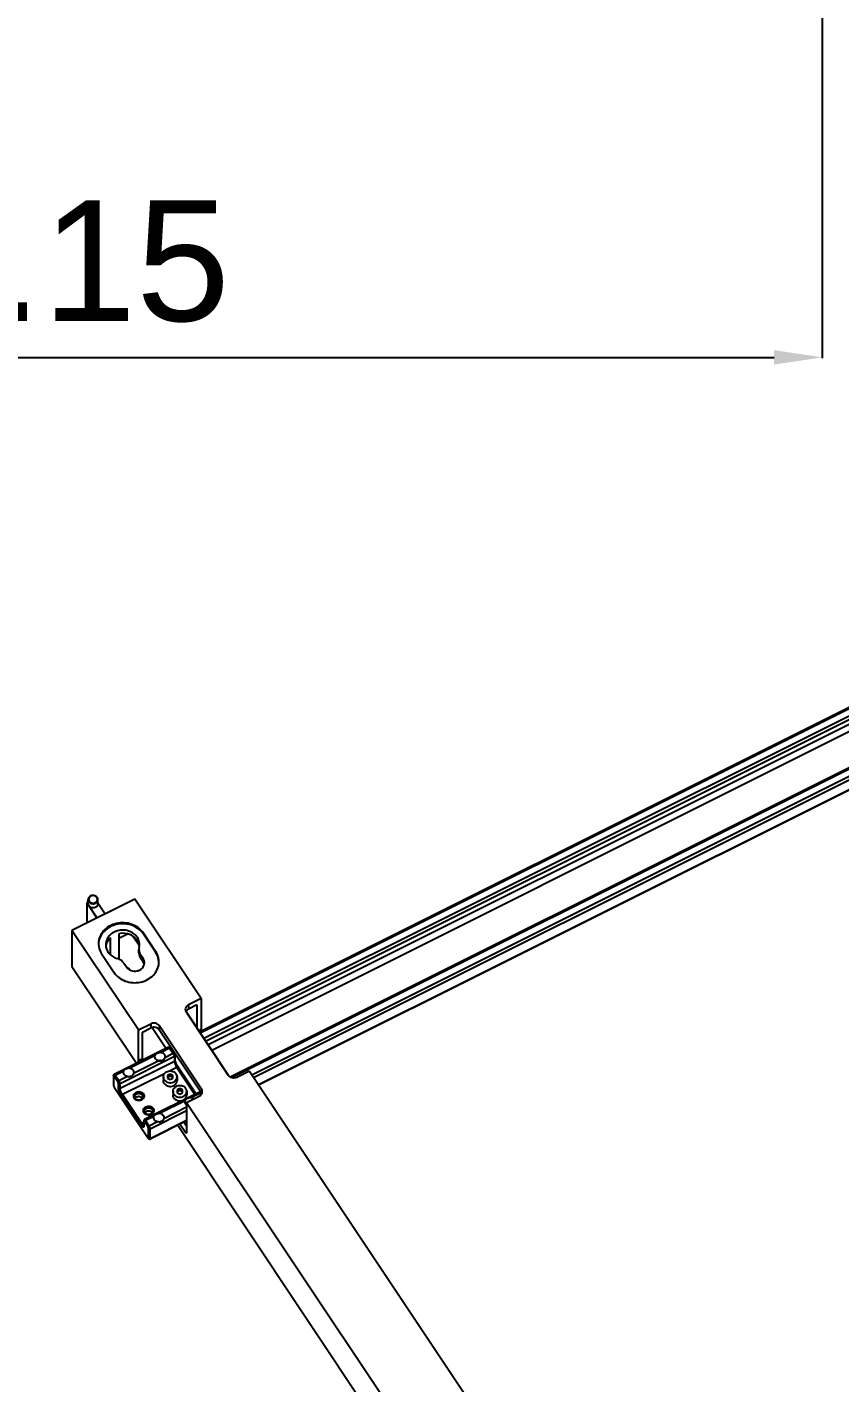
# Model space of a CAD drawing. Header units: millimetres. Extents: x 710 to 26878, y 589 to 5187.
# Drawn here: x 11842.6 to 12010.8, y 1130.2 to 1411 of the extents above; entities that cross this region are included whole.
import ezdxf

# ---------------------------------------------------------------- set-up
doc = ezdxf.new("R2010")
doc.units = ezdxf.units.MM
doc.layers.add('02___PRT_ALL_AXES', color=7, linetype='Continuous')
doc.styles.get("Standard").update_dxf_attribs({"font": 'arial.ttf'})
doc.dimstyles.new('ISO-25', dxfattribs={"dimtxt": 50, "dimasz": 50, "dimexe": 1.25, "dimexo": 0.625, "dimtad": 1, "dimtxsty": 'Standard', "dimcen": 2.5, "dimadec": 0, "dimazin": 0, "dimtfac": 1, "dimtmove": 0, "dimatfit": 3, "dimfxl": 1, "dimarcsym": 0})
doc.dimstyles.new('缩小5倍', dxfattribs={"dimtxt": 25, "dimasz": 10, "dimexe": 0.18, "dimexo": 0.0625, "dimgap": 0.09, "dimtad": 1, "dimtoh": 1, "dimdec": 3, "dimzin": 9, "dimdsep": 46, "dimtxsty": 'Standard', "dimblk": '_FILLED', "dimcen": 0.09, "dimclrd": 256, "dimclre": 256, "dimclrt": 256, "dimazin": 2, "dimtfac": 1, "dimtdec": 3, "dimtofl": 0, "dimtmove": 0, "dimatfit": 3, "dimldrblk": '_FILLED', "dimfxl": 1, "dimtolj": 1, "dimtzin": 0, "dimarcsym": 0})

# ---------------------------------------------------------------- blocks, each defined once
blk = doc.blocks.new('_FILLED')
at = {"color": 0, "linetype": 'ByBlock'}
blk.add_solid([(0, 0), (-1, 0.15), (-1, -0.15)], dxfattribs=at)
blk = doc.blocks.new('*D127')
at = {"lineweight": -2, "transparency": 16777216}
for p, q in [((11440.2, 1451.36), (11440.2, 1342.41)), ((12007.2, 1451.36), (12007.2, 1342.41)), ((11450.2, 1342.59), (11997.2, 1342.59))]:
    blk.add_line(p, q, dxfattribs=at)
at = {"layer": 'Defpoints', "color": 0, "transparency": 16777216}
for p in [(11440.2, 1451.43), (12007.2, 1451.43), (12007.2, 1342.59)]:
    blk.add_point(p, dxfattribs=at)
at = {"lineweight": -2, "transparency": 16777216, "xscale": 10, "yscale": 10, "zscale": 10, "rotation": 180}
blk.add_blockref('_FILLED', (11440.2, 1342.59), dxfattribs=at)
at = {"lineweight": -2, "transparency": 16777216, "xscale": 10, "yscale": 10, "zscale": 10}
blk.add_blockref('_FILLED', (12007.2, 1342.59), dxfattribs=at)
at = {"lineweight": -3, "transparency": 16777216, "insert": (11723.7, 1358.86), "char_height": 25, "attachment_point": 5}
blk.add_mtext('\\A1;567 [1\'-10 3/8"]%%P0.15', dxfattribs=at)
blk = doc.blocks.new('*D145')
at = {"color": 0, "lineweight": -2, "transparency": 16777216}
for p, q in [((11954.53, 1463.33), (11905.76, 1474.36)), ((12003.29, 1452.31), (12011.1, 1450.54)), ((12422.23, 1357.59), (12059.87, 1439.52))]:
    blk.add_line(p, q, dxfattribs=at)
at = {"color": 0, "transparency": 16777216}
for points in [[(11956.36, 1471.46), (11952.69, 1455.21), (12003.29, 1452.31)], [(12061.7, 1447.65), (12058.03, 1431.39), (12011.1, 1450.54)]]:
    blk.add_solid(points, dxfattribs=at)
at = {"layer": 'Defpoints', "color": 0, "transparency": 16777216}
for p in [(12003.29, 1452.31), (12011.1, 1450.54)]:
    blk.add_point(p, dxfattribs=at)
at = {"color": 0, "transparency": 16777216, "insert": (12272.82, 1425.7), "char_height": 50, "attachment_point": 5, "rotation": 347.2603}
blk.add_mtext('∅8 [∅3/8"]', dxfattribs=at)

msp = doc.modelspace()

# ---------------------------------------------------------------- linework, layer by layer
at = {"color": 7, "linetype": 'Continuous'}
for p, q in [((11878.2416, 1202.9208), (12117.3606, 1322.4803)), ((11879.5211, 1201.0016), (12118.5842, 1320.5331)), ((11880.0211, 1200.2516), (12118.5842, 1319.5331)), ((11880.7711, 1199.1266), (12116.4991, 1316.9906)), ((11884.5676, 1193.5838), (12123.6106, 1313.1053)), ((11889.4517, 1193.4669), (12121.1045, 1309.2933)), ((11890.4517, 1191.9669), (12121.1045, 1307.2933)), ((11890.4812, 1191.9226), (12121.1045, 1307.2343)), ((11878.5767, 1209.7794), (11864.8267, 1230.4044)), ((11851.8363, 1223.9092), (11851.8363, 1216.4092)), ((11865.5863, 1203.2842), (11851.8363, 1223.9092)), ((11859.7884, 1218.9334), (11859.7884, 1222.3643)), ((11861.5205, 1223.2304), (11861.5205, 1217.958)), ((11863.3493, 1223.1657), (11861.5205, 1222.2513)), ((11865.8025, 1220.7086), (11864.5355, 1222.6091)), ((11866.6616, 1223.3218), (11866.6616, 1223.1218)), ((11869.1616, 1219.5718), (11866.6616, 1223.3218)), ((11869.1616, 1219.3718), (11866.6616, 1223.1218)), ((11858.0014, 1218.9917), (11860.5014, 1215.2417)), ((11865.7129, 1219.2539), (11865.7129, 1219.9289)), ((11865.7624, 1220.3572), (11865.713, 1219.9289)), ((11865.7624, 1220.3572), (11865.8309, 1220.9568)), ((11866.0479, 1218.8463), (11866.0479, 1218.1713)), ((11866.5636, 1218.0728), (11866.0479, 1218.8463)), ((11869.1616, 1219.5718), (11869.1616, 1219.3718)), ((11851.8363, 1216.4092), (11865.1818, 1196.3909)), ((11862.5838, 1217.1143), (11863.0995, 1216.3407)), ((11866.5636, 1217.3978), (11866.0479, 1218.1713)), ((11866.5636, 1218.0728), (11866.5636, 1217.3978)), ((11878.5767, 1209.7794), (11875.9786, 1208.4803)), ((11875.9786, 1208.4803), (11875.9786, 1207.6053)), ((11877.7107, 1208.4714), (11875.9786, 1207.6053)), ((11877.7107, 1208.4714), (11877.7107, 1203.7172)), ((11878.5767, 1209.7794), (11878.5767, 1203.4544)), ((11865.5863, 1203.2842), (11868.1844, 1204.5832)), ((11868.1844, 1204.5832), (11868.1844, 1203.7082)), ((11884.2711, 1193.8766), (11875.5211, 1207.0016)), ((11865.5863, 1196.9592), (11865.5863, 1203.2842)), ((11866.4524, 1202.8422), (11868.1844, 1203.7082)), ((11866.4524, 1197.3922), (11866.4524, 1202.8422)), ((11868.4281, 1203.7799), (11871.311, 1199.4555)), ((11869.8919, 1204.187), (11869.8919, 1203.312)), ((11878.6419, 1191.062), (11869.8919, 1204.187)), ((11878.6419, 1190.187), (11869.8919, 1203.312)), ((11878.0586, 1203.1953), (11878.5767, 1203.4544)), ((11871.8424, 1199.7212), (11860.584, 1194.092)), ((11872.066, 1199.524), (11870.3208, 1198.6514)), ((11872.1889, 1199.6055), (11871.8788, 1199.7205)), ((11872.066, 1199.524), (11872.816, 1198.399)), ((11872.2825, 1199.5073), (11872.066, 1199.524)), ((11872.2825, 1199.5073), (11873.0325, 1198.3823)), ((11873.066, 1197.774), (11861.8076, 1192.1448)), ((11873.066, 1196.774), (11861.8076, 1191.1448)), ((11865.5863, 1196.9592), (11866.4524, 1197.3922)), ((11866.5478, 1197.074), (11866.5238, 1197.11)), ((11872.816, 1198.399), (11871.0708, 1197.5264)), ((11873.0325, 1198.3823), (11872.816, 1198.399)), ((11873.1575, 1198.0698), (11873.066, 1197.774)), ((11873.066, 1197.774), (11873.066, 1196.774)), ((11873.1575, 1197.0698), (11873.066, 1196.774)), ((11873.1575, 1198.0698), (11873.1575, 1197.0698)), ((11873.293, 1196.4825), (11877.561, 1190.0805)), ((11860.4687, 1193.7454), (11860.4661, 1193.7241)), ((11860.4661, 1193.7241), (11860.4661, 1191.7241)), ((11860.4687, 1193.7454), (11860.5628, 1194.0624)), ((11860.5911, 1193.6616), (11860.8076, 1193.8948)), ((11861.3411, 1192.5366), (11860.5911, 1193.6616)), ((11862.5528, 1194.7674), (11860.8076, 1193.8948)), ((11861.5576, 1192.7698), (11860.8076, 1193.8948)), ((11863.3028, 1193.6424), (11861.5576, 1192.7698)), ((11870.9809, 1194.2315), (11862.3076, 1189.8948)), ((11872.1844, 1194.1418), (11871.6258, 1193.8625)), ((11871.6258, 1193.8625), (11871.6258, 1193.3039)), ((11872.1844, 1193.7418), (11871.6258, 1193.4625)), ((11873.566, 1195.524), (11872.1379, 1194.81)), ((11872.1844, 1194.1418), (11872.1844, 1193.7418)), ((11872.743, 1193.8625), (11872.1844, 1194.1418)), ((11872.743, 1193.4625), (11872.1844, 1193.7418)), ((11872.743, 1193.3039), (11872.743, 1193.8625)), ((11873.566, 1195.524), (11877.2865, 1189.9433)), ((11873.7825, 1195.5073), (11873.566, 1195.524)), ((11873.7825, 1195.5073), (11877.4405, 1190.0203)), ((11888.5767, 1194.7794), (11885.9786, 1193.4803)), ((11888.5767, 1194.7794), (12007.9517, 1015.7169)), ((11860.5911, 1191.4116), (11867.5911, 1180.9116)), ((11861.3411, 1192.5366), (11861.5576, 1192.7698)), ((11861.4661, 1191.2241), (11861.4661, 1192.2241)), ((11861.4661, 1192.2241), (11861.8076, 1192.1448)), ((11861.4661, 1191.2241), (11861.8076, 1191.1448)), ((11861.8076, 1191.1448), (11861.8076, 1192.1448)), ((11871.6258, 1193.3039), (11872.1844, 1193.0246)), ((11872.1844, 1193.0246), (11872.743, 1193.3039)), ((11874.1844, 1191.1418), (11873.6258, 1190.8625)), ((11873.6258, 1190.8625), (11873.6258, 1190.3039)), ((11874.1844, 1190.7418), (11873.6258, 1190.4625)), ((11874.1844, 1191.1418), (11874.1844, 1190.7418)), ((11874.743, 1190.8625), (11874.1844, 1191.1418)), ((11874.743, 1190.4625), (11874.1844, 1190.7418)), ((11874.743, 1190.3039), (11874.743, 1190.8625)), ((11878.6419, 1191.062), (11878.6419, 1190.187)), ((11862.0911, 1189.6616), (11862.3076, 1189.8948)), ((11866.0911, 1183.6616), (11862.0911, 1189.6616)), ((11866.3076, 1183.8948), (11862.3076, 1189.8948)), ((11878.0924, 1190.3462), (11866.834, 1184.717)), ((11873.6258, 1190.3039), (11874.1844, 1190.0246)), ((11874.1844, 1190.0246), (11874.743, 1190.3039)), ((11875.5863, 1188.2842), (11878.1844, 1189.5832)), ((11875.5863, 1188.2842), (11875.5863, 1181.9592)), ((11875.5863, 1188.2842), (11994.9613, 1009.2217)), ((11878.316, 1190.149), (11876.5708, 1189.2764)), ((11878.4389, 1190.2305), (11878.1288, 1190.3455)), ((11878.316, 1190.149), (11878.5222, 1189.8397)), ((11878.5325, 1190.1323), (11878.316, 1190.149)), ((11878.5325, 1190.1323), (11878.6256, 1189.9926)), ((11868.8028, 1185.3924), (11867.0576, 1184.5198)), ((11875.5863, 1186.5342), (11868.0576, 1182.7698)), ((11866.0911, 1183.6616), (11866.3076, 1183.8948)), ((11866.7161, 1184.0991), (11866.3076, 1183.8948)), ((11866.7161, 1183.3491), (11866.7034, 1183.2425)), ((11866.7187, 1184.3704), (11866.7161, 1184.3491)), ((11866.7161, 1184.3491), (11866.7161, 1183.3491)), ((11866.7187, 1184.3704), (11866.8128, 1184.6874)), ((11866.8411, 1184.2866), (11867.0576, 1184.5198)), ((11867.5911, 1183.1616), (11866.8411, 1184.2866)), ((11867.8076, 1183.3948), (11867.0576, 1184.5198)), ((11867.5911, 1183.1616), (11867.8076, 1183.3948)), ((11867.7161, 1180.8491), (11867.7161, 1182.8491)), ((11867.7161, 1182.8491), (11868.0576, 1182.7698)), ((11869.5528, 1184.2674), (11867.8076, 1183.3948)), ((11875.5863, 1184.4752), (11868.0313, 1180.6976)), ((11875.5863, 1184.5342), (11868.0576, 1180.7698)), ((11868.0576, 1180.7698), (11868.0576, 1182.7698)), ((11873.7408, 1183.5524), (11994.5568, 1002.3284)), ((11875.3363, 1182.0842), (11874.2033, 1183.7837)), ((11875.5863, 1183.4412), (11875.0694, 1184.2167)), ((11875.5863, 1183.5162), (11875.1069, 1184.2354)), ((11875.5863, 1182.2092), (11875.3363, 1182.0842)), ((11867.6847, 1180.8133), (11867.9948, 1180.6984)), ((11867.7161, 1180.8491), (11868.0576, 1180.7698)), ((11875.5863, 1181.9592), (11875.5599, 1181.887))]:
    msp.add_line(p, q, dxfattribs=at)
for centre, radius, start, end in [((11856.1505, 1230.4635), 0.8865, 228.262374, 239.402234), ((11861.0831, 1221.157), 3.7515, 180.003267, 183.016924), ((11861.4837, 1220.2795), 2.6522, 167.802001, 171.30641), ((11863.092, 1220.2558), 2.7427, 14.275382, 24.388681), ((11863.1705, 1220.2772), 2.6613, 7.75745, 14.245002), ((11865.198, 1216.487), 1.6414, 23.795461, 33.70389), ((11865.2622, 1216.515), 1.5715, 13.076667, 23.804619), ((11865.3246, 1217.2065), 1.507, 0.011071, 11.524019), ((11866.0922, 1217.4066), 3.7393, 356.844115, 0.002678), ((11877.7872, 1189.6171), 1.0274, 27.733224, 33.692943)]:
    msp.add_arc(centre, radius, start, end, dxfattribs=at)
for points in [[(11855.2756, 1230.6106), (11855.231, 1230.5123), (11855.2065, 1230.4022), (11855.2065, 1230.2943)], [(11855.2065, 1230.2943), (11855.2065, 1230.1432), (11855.2567, 1229.987), (11855.3405, 1229.8613)], [(11855.3091, 1230.2859), (11855.3193, 1230.1691), (11855.3621, 1230.0521), (11855.4271, 1229.9546)], [(11855.3405, 1229.8613), (11855.3778, 1229.8053), (11855.4222, 1229.7537), (11855.4712, 1229.7077)], [(11855.4271, 1229.9546), (11855.4646, 1229.8984), (11855.51, 1229.847), (11855.5604, 1229.802)], [(11856.3408, 1231.115), (11856.2085, 1231.1322), (11856.0702, 1231.1235), (11855.9413, 1231.0891)], [(11856.7701, 1231.0097), (11856.6446, 1231.084), (11856.5004, 1231.1317), (11856.3558, 1231.1506)], [(11857.0725, 1230.7273), (11856.996, 1230.842), (11856.8888, 1230.9394), (11856.7701, 1231.0097)], [(11857.104, 1230.4027), (11857.0937, 1230.5195), (11857.051, 1230.6364), (11856.9859, 1230.734)], [(11857.0444, 1230.0596), (11857.0923, 1230.1653), (11857.1141, 1230.287), (11857.104, 1230.4027)], [(11857.2065, 1230.2943), (11857.2066, 1230.4454), (11857.1564, 1230.6016), (11857.0725, 1230.7273)], [(11857.1374, 1229.978), (11857.182, 1230.0763), (11857.2065, 1230.1864), (11857.2065, 1230.2943)], [(11859.0969, 1222.1145), (11858.9264, 1221.7572), (11858.8314, 1221.3527), (11858.8316, 1220.9568)], [(11859.2132, 1221.6581), (11859.0644, 1221.4056), (11858.9533, 1221.1264), (11858.8914, 1220.8399)], [(11859.7884, 1222.3643), (11859.5645, 1222.1593), (11859.3672, 1221.9198), (11859.2132, 1221.6581)], [(11865.713, 1219.9289), (11865.7129, 1219.7184), (11865.7495, 1219.5052), (11865.8185, 1219.3064)], [(11865.713, 1219.2539), (11865.7129, 1219.0499), (11865.7473, 1218.8433), (11865.8122, 1218.6499)], [(11865.8122, 1218.6499), (11865.8688, 1218.4814), (11865.9492, 1218.3193), (11866.0479, 1218.1713)], [(11865.8185, 1219.3064), (11865.8747, 1219.1445), (11865.9528, 1218.9889), (11866.0479, 1218.8463)], [(11866.8011, 1217.5075), (11866.7603, 1217.7078), (11866.6769, 1217.9027), (11866.5636, 1218.0728)], [(11875.5211, 1207.0016), (11875.4163, 1207.1587), (11875.3536, 1207.354), (11875.3537, 1207.5428)], [(11875.6119, 1207.3268), (11875.7138, 1207.4417), (11875.8414, 1207.5367), (11875.9786, 1207.6053)], [(11875.4616, 1207.1078), (11875.5021, 1207.1866), (11875.5532, 1207.2606), (11875.6119, 1207.3268)], [(11878.8094, 1190.5207), (11878.8095, 1190.7096), (11878.7467, 1190.9048), (11878.6419, 1191.062)], [(11878.7668, 1190.2405), (11878.7947, 1190.3308), (11878.8094, 1190.4262), (11878.8094, 1190.5207)]]:
    msp.add_open_spline(points, degree=3, dxfattribs=at)
for points, knots in [([(11856.3558, 1231.1506), (11856.1384, 1231.1789), (11855.6925, 1231.1151), (11855.3598, 1230.7962), (11855.2756, 1230.6106)], [0, 0, 0, 0, 0.51828629, 1, 1, 1, 1]), ([(11855.9413, 1231.0891), (11855.7584, 1231.0403), (11855.4197, 1230.8423), (11855.2939, 1230.4587), (11855.3091, 1230.2859)], [0, 0, 0, 0, 0.52165581, 1, 1, 1, 1]), ([(11855.4712, 1229.7077), (11855.7036, 1229.4892), (11856.3976, 1229.2877), (11857.011, 1229.6992), (11857.1374, 1229.978)], [0, 0, 0, 0, 0.51034613, 1, 1, 1, 1]), ([(11855.6993, 1229.7004), (11855.9228, 1229.5681), (11856.4806, 1229.4885), (11856.9432, 1229.8366), (11857.0444, 1230.0596)], [0, 0, 0, 0, 0.51466305, 1, 1, 1, 1]), ([(11856.9859, 1230.734), (11856.882, 1230.8898), (11856.6546, 1231.0503), (11856.4068, 1231.1064), (11856.3408, 1231.115)], [0, 0, 0, 0, 0.73782431, 1, 1, 1, 1]), ([(11866.6616, 1223.3218), (11866.1005, 1224.1635), (11864.2817, 1225.482), (11861.5275, 1225.6092), (11859.5332, 1224.8379), (11858.3171, 1223.8669), (11857.519, 1222.5977), (11857.3315, 1221.6291), (11857.3315, 1221.1568)], [0, 0, 0, 0, 0.24770621, 0.5099451, 0.64004793, 0.76500504, 0.88434469, 1, 1, 1, 1]), ([(11866.6616, 1223.1218), (11866.1232, 1223.9295), (11864.4036, 1225.2129), (11861.7724, 1225.4228), (11859.8162, 1224.781), (11858.5785, 1223.9252), (11857.6995, 1222.7723), (11857.414, 1221.8627), (11857.3589, 1221.4094)], [0, 0, 0, 0, 0.24653851, 0.50779566, 0.63809011, 0.76380072, 0.88403199, 1, 1, 1, 1]), ([(11865.8313, 1220.9568), (11865.8314, 1221.3042), (11865.6856, 1222.0181), (11864.8554, 1223.2643), (11863.0197, 1224.1646), (11860.641, 1223.8828), (11859.4114, 1222.7735), (11859.0969, 1222.1145)], [0, 0, 0, 0, 0.11655664, 0.23706959, 0.49198153, 0.75502911, 1, 1, 1, 1]), ([(11865.59, 1221.3883), (11865.2771, 1222.0791), (11864.0003, 1223.2473), (11862.3191, 1223.3951), (11861.5205, 1223.2304)], [0, 0, 0, 0, 0.48186372, 1, 1, 1, 1]), ([(11857.3367, 1220.9595), (11857.364, 1220.4411), (11857.5528, 1219.743), (11857.9028, 1219.1396), (11858.0014, 1218.9917)], [0, 0, 0, 0, 0.74491588, 1, 1, 1, 1]), ([(11858.8316, 1220.9568), (11858.8317, 1220.3277), (11859.3534, 1218.9894), (11860.5599, 1218.2749), (11861.2157, 1218.0838)], [0, 0, 0, 0, 0.47944173, 1, 1, 1, 1]), ([(11869.8315, 1217.4068), (11869.8315, 1217.9737), (11869.6484, 1218.7484), (11869.2696, 1219.4099), (11869.1616, 1219.5718)], [0, 0, 0, 0, 0.74445986, 1, 1, 1, 1]), ([(11869.8263, 1217.4046), (11869.7989, 1217.923), (11869.6099, 1218.6207), (11869.2602, 1219.224), (11869.1616, 1219.3718)], [0, 0, 0, 0, 0.74504725, 1, 1, 1, 1]), ([(11860.5014, 1215.2417), (11861.0522, 1214.4155), (11862.8257, 1213.1128), (11865.5242, 1212.947), (11867.5024, 1213.6587), (11868.7298, 1214.577), (11869.5668, 1215.7935), (11869.8002, 1216.7364), (11869.8259, 1217.2007)], [0, 0, 0, 0, 0.24718032, 0.5089923, 0.63919567, 0.76450324, 0.88423752, 1, 1, 1, 1]), ([(11862.5838, 1217.1143), (11862.5077, 1217.2284), (11862.1488, 1217.6686), (11861.6269, 1217.9641), (11861.2157, 1218.0838)], [0, 0, 0, 0, 0.24261174, 1, 1, 1, 1]), ([(11863.0995, 1216.3407), (11863.3239, 1216.0041), (11864.0515, 1215.4769), (11865.1532, 1215.425), (11865.9509, 1215.7357), (11866.5824, 1216.232), (11866.8315, 1216.8293), (11866.8315, 1217.2068)], [0, 0, 0, 0, 0.24869238, 0.51195581, 0.64256657, 0.76800981, 1, 1, 1, 1]), ([(11875.3537, 1207.5428), (11875.3537, 1207.7316), (11875.4808, 1208.129), (11875.7981, 1208.3901), (11875.9786, 1208.4803)], [0, 0, 0, 0, 0.48335922, 1, 1, 1, 1]), ([(11869.8919, 1204.187), (11869.7234, 1204.4397), (11869.1405, 1204.8068), (11868.469, 1204.7255), (11868.1844, 1204.5832)], [0, 0, 0, 0, 0.48838259, 1, 1, 1, 1]), ([(11869.8919, 1203.312), (11869.7234, 1203.5647), (11869.1405, 1203.9318), (11868.469, 1203.8505), (11868.1844, 1203.7082)], [0, 0, 0, 0, 0.48838259, 1, 1, 1, 1]), ([(11878.5767, 1203.4544), (11878.5767, 1203.4338), (11878.5898, 1203.3237), (11878.6281, 1203.2186), (11878.663, 1203.1359)], [0, 0, 0, 0, 0.18677013, 1, 1, 1, 1]), ([(11871.8424, 1199.7212), (11871.8448, 1199.7224), (11871.8567, 1199.7265), (11871.8698, 1199.7238), (11871.8788, 1199.7205)], [0, 0, 0, 0, 0.22159768, 1, 1, 1, 1]), ([(11871.8788, 1199.7205), (11871.8929, 1199.7152), (11871.9233, 1199.6954), (11871.9895, 1199.6324), (11872.0351, 1199.5704), (11872.066, 1199.524)], [0, 0, 0, 0, 0.1648311, 0.3902179, 1, 1, 1, 1]), ([(11872.1889, 1199.6055), (11872.2055, 1199.5993), (11872.2399, 1199.5663), (11872.267, 1199.5304), (11872.2825, 1199.5073)], [0, 0, 0, 0, 0.38886283, 1, 1, 1, 1]), ([(11865.6726, 1196.6407), (11865.6596, 1196.6716), (11865.6204, 1196.7741), (11865.5863, 1196.8825), (11865.5863, 1196.9592)], [0, 0, 0, 0, 0.30405235, 1, 1, 1, 1]), ([(11866.4524, 1197.3922), (11866.4524, 1197.3738), (11866.4627, 1197.2766), (11866.4947, 1197.1833), (11866.5238, 1197.11)], [0, 0, 0, 0, 0.18933976, 1, 1, 1, 1]), ([(11869.6541, 1196.9374), (11869.7928, 1196.9907), (11870.0938, 1197.0406), (11870.3915, 1196.9731), (11870.5261, 1196.9116)], [0, 0, 0, 0, 0.50095197, 1, 1, 1, 1]), ([(11869.8223, 1196.8869), (11869.9107, 1196.9124), (11870.0964, 1196.9343), (11870.2797, 1196.8968), (11870.365, 1196.8639)], [0, 0, 0, 0, 0.50111566, 1, 1, 1, 1]), ([(11872.816, 1198.399), (11872.8866, 1198.2931), (11872.9723, 1198.1277), (11873.0461, 1197.9142), (11873.066, 1197.8159), (11873.066, 1197.774)], [0, 0, 0, 0, 0.56256304, 0.81481242, 1, 1, 1, 1]), ([(11873.0325, 1198.3823), (11873.0678, 1198.3293), (11873.1106, 1198.2466), (11873.1476, 1198.1398), (11873.1575, 1198.0907), (11873.1575, 1198.0698)], [0, 0, 0, 0, 0.56255272, 0.81480658, 1, 1, 1, 1]), ([(11873.066, 1196.774), (11873.066, 1196.7365), (11873.0747, 1196.6527), (11873.1169, 1196.459), (11873.2125, 1196.1845), (11873.3678, 1195.8494), (11873.4962, 1195.6286), (11873.566, 1195.524)], [0, 0, 0, 0, 0.08269689, 0.18531458, 0.43731644, 0.72236847, 1, 1, 1, 1]), ([(11873.1575, 1197.0698), (11873.1575, 1197.0229), (11873.1684, 1196.9181), (11873.2211, 1196.676), (11873.3407, 1196.3329), (11873.5347, 1195.914), (11873.6953, 1195.638), (11873.7825, 1195.5073)], [0, 0, 0, 0, 0.08270284, 0.18530912, 0.43731552, 0.72237592, 1, 1, 1, 1]), ([(11860.5911, 1193.6616), (11860.5783, 1193.6809), (11860.5545, 1193.7132), (11860.522, 1193.7466), (11860.4987, 1193.7603), (11860.4848, 1193.7632), (11860.4732, 1193.7572), (11860.4699, 1193.7495), (11860.4687, 1193.7454)], [0, 0, 0, 0, 0.40023497, 0.69190619, 0.79163294, 0.86451595, 0.92584165, 1, 1, 1, 1]), ([(11860.584, 1194.092), (11860.5816, 1194.0908), (11860.5712, 1194.0838), (11860.5655, 1194.0717), (11860.5628, 1194.0624)], [0, 0, 0, 0, 0.22151889, 1, 1, 1, 1]), ([(11860.8076, 1193.8948), (11860.7863, 1193.9268), (11860.7457, 1193.9829), (11860.6914, 1194.0433), (11860.6504, 1194.0759), (11860.6213, 1194.0933), (11860.5957, 1194.0979), (11860.584, 1194.092)], [0, 0, 0, 0, 0.37145827, 0.66745946, 0.78221842, 0.87410572, 1, 1, 1, 1]), ([(11885.9786, 1193.4803), (11885.694, 1193.338), (11885.0225, 1193.2567), (11884.4396, 1193.6238), (11884.2711, 1193.8766)], [0, 0, 0, 0, 0.51161741, 1, 1, 1, 1]), ([(11860.4661, 1191.7241), (11860.4661, 1191.7031), (11860.4761, 1191.654), (11860.513, 1191.5472), (11860.5558, 1191.4645), (11860.5911, 1191.4116)], [0, 0, 0, 0, 0.18519342, 0.43744728, 1, 1, 1, 1]), ([(11861.4661, 1192.2241), (11861.4661, 1192.245), (11861.4562, 1192.2942), (11861.4193, 1192.4009), (11861.3764, 1192.4836), (11861.3411, 1192.5366)], [0, 0, 0, 0, 0.18519342, 0.43744728, 1, 1, 1, 1]), ([(11862.0911, 1189.6616), (11862.004, 1189.7924), (11861.8434, 1190.0683), (11861.6493, 1190.4872), (11861.5298, 1190.8303), (11861.477, 1191.0724), (11861.4661, 1191.1773), (11861.4661, 1191.2241)], [0, 0, 0, 0, 0.27762408, 0.56268448, 0.81469088, 0.91729716, 1, 1, 1, 1]), ([(11861.8076, 1192.1448), (11861.8076, 1192.1867), (11861.7878, 1192.285), (11861.714, 1192.4985), (11861.6282, 1192.6639), (11861.5576, 1192.7698)], [0, 0, 0, 0, 0.18518758, 0.43743696, 1, 1, 1, 1]), ([(11862.3076, 1189.8948), (11862.2379, 1189.9995), (11862.1094, 1190.2202), (11861.9542, 1190.5553), (11861.8585, 1190.8298), (11861.8164, 1191.0235), (11861.8076, 1191.1074), (11861.8076, 1191.1448)], [0, 0, 0, 0, 0.27763153, 0.56268356, 0.81468542, 0.91730311, 1, 1, 1, 1]), ([(11864.7582, 1189.1201), (11864.6899, 1189.2226), (11864.595, 1189.458), (11864.625, 1189.8389), (11864.8217, 1190.1757), (11865.1465, 1190.4167), (11865.548, 1190.5324), (11865.9694, 1190.5088), (11866.3512, 1190.3496), (11866.5483, 1190.1589), (11866.6202, 1190.0511)], [0, 0, 0, 0, 0.11785597, 0.23381384, 0.35340791, 0.47972946, 0.61179171, 0.74552192, 0.87601051, 1, 1, 1, 1]), ([(11866.6202, 1190.0511), (11866.6885, 1189.9486), (11866.7834, 1189.7133), (11866.7535, 1189.3323), (11866.5568, 1188.9956), (11866.232, 1188.7546), (11865.8304, 1188.6388), (11865.409, 1188.6624), (11865.0272, 1188.8217), (11864.8301, 1189.0123), (11864.7582, 1189.1201)], [0, 0, 0, 0, 0.11785597, 0.23381384, 0.35340791, 0.47972946, 0.61179171, 0.74552192, 0.87601051, 1, 1, 1, 1]), ([(11864.8642, 1189.4606), (11864.8642, 1189.5386), (11864.8951, 1189.6984), (11865.0269, 1189.9078), (11865.2274, 1190.068), (11865.4747, 1190.1636), (11865.7434, 1190.1862), (11866.0068, 1190.1337), (11866.2381, 1190.0111), (11866.3578, 1189.8866), (11866.4037, 1189.8179)], [0, 0, 0, 0, 0.11498833, 0.23363351, 0.35786414, 0.4872103, 0.61924342, 0.75058026, 0.87807372, 1, 1, 1, 1]), ([(11864.9747, 1189.1034), (11864.9394, 1189.1564), (11864.8836, 1189.2715), (11864.8642, 1189.3983), (11864.8642, 1189.4606)], [0, 0, 0, 0, 0.5052831, 1, 1, 1, 1]), ([(11866.5142, 1189.4606), (11866.5142, 1189.3827), (11866.4833, 1189.2229), (11866.3516, 1189.0134), (11866.151, 1188.8533), (11865.9038, 1188.7576), (11865.635, 1188.735), (11865.3717, 1188.7875), (11865.1403, 1188.9101), (11865.0206, 1189.0346), (11864.9747, 1189.1034)], [0, 0, 0, 0, 0.11498833, 0.23363351, 0.35786414, 0.4872103, 0.61924342, 0.75058026, 0.87807372, 1, 1, 1, 1]), ([(11866.4037, 1189.8179), (11866.439, 1189.7649), (11866.4948, 1189.6497), (11866.5142, 1189.523), (11866.5142, 1189.4606)], [0, 0, 0, 0, 0.5052831, 1, 1, 1, 1]), ([(11878.0924, 1190.3462), (11878.0948, 1190.3474), (11878.1067, 1190.3515), (11878.1198, 1190.3488), (11878.1288, 1190.3455)], [0, 0, 0, 0, 0.22159768, 1, 1, 1, 1]), ([(11878.1288, 1190.3455), (11878.1429, 1190.3402), (11878.1733, 1190.3204), (11878.2395, 1190.2574), (11878.2851, 1190.1954), (11878.316, 1190.149)], [0, 0, 0, 0, 0.1648311, 0.3902179, 1, 1, 1, 1]), ([(11878.1844, 1189.5832), (11878.2542, 1189.6181), (11878.5076, 1189.7734), (11878.702, 1190.0312), (11878.7668, 1190.2405)], [0, 0, 0, 0, 0.26243628, 1, 1, 1, 1]), ([(11878.4389, 1190.2305), (11878.4555, 1190.2243), (11878.4899, 1190.1913), (11878.517, 1190.1554), (11878.5325, 1190.1323)], [0, 0, 0, 0, 0.38886283, 1, 1, 1, 1]), ([(11866.7582, 1186.1201), (11866.6899, 1186.2226), (11866.595, 1186.458), (11866.625, 1186.8389), (11866.8217, 1187.1757), (11867.1465, 1187.4167), (11867.548, 1187.5324), (11867.9694, 1187.5088), (11868.3512, 1187.3496), (11868.5483, 1187.1589), (11868.6202, 1187.0511)], [0, 0, 0, 0, 0.11785597, 0.23381384, 0.35340791, 0.47972946, 0.61179171, 0.74552192, 0.87601051, 1, 1, 1, 1]), ([(11868.6202, 1187.0511), (11868.6885, 1186.9486), (11868.7834, 1186.7133), (11868.7535, 1186.3323), (11868.5568, 1185.9956), (11868.232, 1185.7546), (11867.8304, 1185.6388), (11867.409, 1185.6624), (11867.0272, 1185.8217), (11866.8301, 1186.0123), (11866.7582, 1186.1201)], [0, 0, 0, 0, 0.11785597, 0.23381384, 0.35340791, 0.47972946, 0.61179171, 0.74552192, 0.87601051, 1, 1, 1, 1]), ([(11866.8642, 1186.4606), (11866.8642, 1186.5386), (11866.8951, 1186.6984), (11867.0269, 1186.9078), (11867.2274, 1187.068), (11867.4747, 1187.1636), (11867.7434, 1187.1862), (11868.0068, 1187.1337), (11868.2381, 1187.0111), (11868.3578, 1186.8866), (11868.4037, 1186.8179)], [0, 0, 0, 0, 0.11498833, 0.23363351, 0.35786414, 0.4872103, 0.61924342, 0.75058026, 0.87807372, 1, 1, 1, 1]), ([(11866.9747, 1186.1034), (11866.9394, 1186.1564), (11866.8836, 1186.2715), (11866.8642, 1186.3983), (11866.8642, 1186.4606)], [0, 0, 0, 0, 0.5052831, 1, 1, 1, 1]), ([(11868.5142, 1186.4606), (11868.5142, 1186.3827), (11868.4833, 1186.2229), (11868.3516, 1186.0134), (11868.151, 1185.8533), (11867.9038, 1185.7576), (11867.635, 1185.735), (11867.3717, 1185.7875), (11867.1403, 1185.9101), (11867.0206, 1186.0346), (11866.9747, 1186.1034)], [0, 0, 0, 0, 0.11498833, 0.23363351, 0.35786414, 0.4872103, 0.61924342, 0.75058026, 0.87807372, 1, 1, 1, 1]), ([(11868.4037, 1186.8179), (11868.439, 1186.7649), (11868.4948, 1186.6497), (11868.5142, 1186.523), (11868.5142, 1186.4606)], [0, 0, 0, 0, 0.5052831, 1, 1, 1, 1]), ([(11866.7034, 1183.2425), (11866.6973, 1183.2219), (11866.684, 1183.1925), (11866.6523, 1183.1678), (11866.614, 1183.1559), (11866.5534, 1183.1679), (11866.4771, 1183.2126), (11866.3898, 1183.2862), (11866.252, 1183.4328), (11866.1556, 1183.5649), (11866.0911, 1183.6616)], [0, 0, 0, 0, 0.07394869, 0.10510534, 0.13608759, 0.20885355, 0.30844402, 0.43916521, 0.60030235, 1, 1, 1, 1]), ([(11866.7181, 1183.4936), (11866.6896, 1183.4954), (11866.6227, 1183.5281), (11866.5272, 1183.6115), (11866.4173, 1183.7377), (11866.3452, 1183.8385), (11866.3076, 1183.8948)], [0, 0, 0, 0, 0.14608604, 0.36418795, 0.65284206, 1, 1, 1, 1]), ([(11866.8411, 1184.2866), (11866.8283, 1184.3059), (11866.8045, 1184.3382), (11866.772, 1184.3716), (11866.7487, 1184.3853), (11866.7348, 1184.3882), (11866.7232, 1184.3822), (11866.7199, 1184.3745), (11866.7187, 1184.3704)], [0, 0, 0, 0, 0.40023497, 0.69190619, 0.79163294, 0.86451595, 0.92584165, 1, 1, 1, 1]), ([(11866.834, 1184.717), (11866.8316, 1184.7158), (11866.8212, 1184.7088), (11866.8155, 1184.6967), (11866.8128, 1184.6874)], [0, 0, 0, 0, 0.22151889, 1, 1, 1, 1]), ([(11867.0576, 1184.5198), (11867.0363, 1184.5518), (11866.9957, 1184.6079), (11866.9414, 1184.6683), (11866.9004, 1184.7009), (11866.8713, 1184.7183), (11866.8457, 1184.7229), (11866.834, 1184.717)], [0, 0, 0, 0, 0.37145827, 0.66745946, 0.78221842, 0.87410572, 1, 1, 1, 1]), ([(11867.7161, 1182.8491), (11867.7161, 1182.87), (11867.7062, 1182.9192), (11867.6693, 1183.0259), (11867.6264, 1183.1086), (11867.5911, 1183.1616)], [0, 0, 0, 0, 0.18519342, 0.43744728, 1, 1, 1, 1]), ([(11868.0576, 1182.7698), (11868.0576, 1182.8117), (11868.0378, 1182.91), (11867.964, 1183.1235), (11867.8782, 1183.2889), (11867.8076, 1183.3948)], [0, 0, 0, 0, 0.18518758, 0.43743696, 1, 1, 1, 1]), ([(11867.5911, 1180.9116), (11867.6066, 1180.8884), (11867.6337, 1180.8525), (11867.6681, 1180.8195), (11867.6847, 1180.8133)], [0, 0, 0, 0, 0.61113717, 1, 1, 1, 1]), ([(11867.6847, 1180.8133), (11867.6889, 1180.8118), (11867.6976, 1180.8097), (11867.7099, 1180.8167), (11867.7153, 1180.8314), (11867.7161, 1180.8426), (11867.7161, 1180.8491)], [0, 0, 0, 0, 0.23148736, 0.42504098, 0.66591527, 1, 1, 1, 1]), ([(11867.9948, 1180.6984), (11867.9982, 1180.6971), (11868.0099, 1180.6935), (11868.0235, 1180.6937), (11868.0313, 1180.6976)], [0, 0, 0, 0, 0.29339665, 1, 1, 1, 1]), ([(11868.0313, 1180.6976), (11868.0357, 1180.6998), (11868.0467, 1180.7095), (11868.0562, 1180.7355), (11868.0576, 1180.7572), (11868.0576, 1180.7698)], [0, 0, 0, 0, 0.18512306, 0.52893445, 1, 1, 1, 1]), ([(11875.5599, 1181.887), (11875.5304, 1181.8719), (11875.4249, 1181.9544), (11875.3746, 1182.0268), (11875.3363, 1182.0842)], [0, 0, 0, 0, 0.32450668, 1, 1, 1, 1])]:
    msp.add_open_spline(points, degree=3, knots=knots, dxfattribs=at)
at = {"layer": '02___PRT_ALL_AXES', "color": 7, "linetype": 'Continuous'}
for p, q in [((11878.3961, 1202.6891), (12114.5662, 1320.7741)), ((11879.1461, 1201.5641), (12115.3162, 1319.6491)), ((11884.8857, 1193.4339), (12120.8162, 1311.3991)), ((11889.0767, 1194.0294), (12121.1045, 1310.0433)), ((11864.8267, 1230.4044), (11851.8363, 1223.9092)), ((11855.2065, 1229.4193), (11855.2065, 1230.2943)), ((11857.2065, 1229.4193), (11857.2065, 1230.2943)), ((11854.9655, 1225.4738), (11854.9655, 1229.5488)), ((11854.9655, 1229.5488), (11857.003, 1226.4925)), ((11855.3405, 1228.9863), (11855.2065, 1229.4193)), ((11857.2065, 1229.6513), (11858.735, 1227.3585)), ((11869.048, 1198.015), (11863.8256, 1195.4038)), ((11869.798, 1196.89), (11864.5756, 1194.2788)), ((11870.7644, 1193.5832), (11870.7644, 1192.8332)), ((11873.6044, 1193.5832), (11873.6044, 1192.8332)), ((11872.7644, 1190.5832), (11872.7644, 1189.8332)), ((11875.6044, 1190.5832), (11875.6044, 1189.8332)), ((11875.298, 1188.64), (11870.0756, 1186.0288)), ((11875.5863, 1187.2842), (11870.8256, 1184.9038))]:
    msp.add_line(p, q, dxfattribs=at)
for centre, radius, start, end in [((11856.0118, 1229.369), 1.0668, 140.335437, 148.304101), ((11862.5067, 1214.4542), 1.89, 42.425977, 54.018742), ((11865.8322, 1188.8118), 0.6869, 29.515469, 33.694944), ((11867.8322, 1185.8118), 0.6869, 29.515469, 33.694944)]:
    msp.add_arc(centre, radius, start, end, dxfattribs=at)
for points in [[(11855.1041, 1229.9295), (11855.0332, 1229.8146), (11854.9841, 1229.6825), (11854.9655, 1229.5488)], [(11863.6171, 1215.9836), (11863.5173, 1216.0562), (11863.4101, 1216.1195), (11863.2988, 1216.1728)], [(11869.0094, 1197.7707), (11869.0094, 1197.8532), (11869.0227, 1197.9365), (11869.048, 1198.015)], [(11871.1094, 1197.7707), (11871.1094, 1197.6883), (11871.0961, 1197.6049), (11871.0708, 1197.5264)], [(11862.5142, 1194.5231), (11862.5142, 1194.6056), (11862.5275, 1194.6889), (11862.5528, 1194.7674)], [(11864.6142, 1194.5231), (11864.6142, 1194.4407), (11864.6009, 1194.3573), (11864.5756, 1194.2788)], [(11875.2594, 1188.3957), (11875.2594, 1188.4782), (11875.2727, 1188.5615), (11875.298, 1188.64)], [(11868.7642, 1185.1481), (11868.7642, 1185.2306), (11868.7775, 1185.3139), (11868.8028, 1185.3924)], [(11870.8642, 1185.1481), (11870.8642, 1185.0657), (11870.8509, 1184.9823), (11870.8256, 1184.9038)]]:
    msp.add_open_spline(points, degree=3, dxfattribs=at)
for points, knots in [([(11857.2065, 1229.4193), (11857.2068, 1229.2305), (11857.0385, 1228.8277), (11856.4686, 1228.5234), (11855.8175, 1228.5543), (11855.4527, 1228.8179), (11855.3405, 1228.9863)], [0, 0, 0, 0, 0.23269856, 0.48649769, 0.75048768, 1, 1, 1, 1]), ([(11869.1501, 1197.3161), (11869.1051, 1197.3835), (11869.0341, 1197.5301), (11869.0094, 1197.6914), (11869.0094, 1197.7707)], [0, 0, 0, 0, 0.50529557, 1, 1, 1, 1]), ([(11869.048, 1198.015), (11869.0657, 1198.0699), (11869.1147, 1198.1746), (11869.2274, 1198.3082), (11869.3698, 1198.4188), (11869.536, 1198.513), (11869.72, 1198.5925), (11869.9788, 1198.6701), (11870.1895, 1198.6806), (11870.3208, 1198.6514)], [0, 0, 0, 0, 0.11367008, 0.22467, 0.34114197, 0.46722639, 0.6003702, 0.734954, 1, 1, 1, 1]), ([(11869.798, 1196.89), (11869.6662, 1196.9193), (11869.4167, 1197.0211), (11869.2212, 1197.2094), (11869.1501, 1197.3161)], [0, 0, 0, 0, 0.51287971, 1, 1, 1, 1]), ([(11871.0708, 1197.5264), (11871.0315, 1197.4045), (11870.906, 1197.17), (11870.6517, 1196.9479), (11870.3996, 1196.8597), (11870.1322, 1196.8307), (11869.9302, 1196.8606), (11869.798, 1196.89)], [0, 0, 0, 0, 0.242731, 0.49356152, 0.61833162, 0.74348095, 1, 1, 1, 1]), ([(11870.3208, 1198.6514), (11870.4526, 1198.6221), (11870.7022, 1198.5203), (11870.8976, 1198.3321), (11870.9687, 1198.2254)], [0, 0, 0, 0, 0.51287971, 1, 1, 1, 1]), ([(11870.9687, 1198.2254), (11871.0137, 1198.1579), (11871.0847, 1198.0113), (11871.1094, 1197.8501), (11871.1094, 1197.7707)], [0, 0, 0, 0, 0.50529557, 1, 1, 1, 1]), ([(11862.6549, 1194.0685), (11862.6099, 1194.1359), (11862.5389, 1194.2825), (11862.5142, 1194.4438), (11862.5142, 1194.5231)], [0, 0, 0, 0, 0.50529557, 1, 1, 1, 1]), ([(11862.5528, 1194.7674), (11862.5705, 1194.8223), (11862.6195, 1194.927), (11862.7322, 1195.0606), (11862.8746, 1195.1712), (11863.0408, 1195.2654), (11863.2248, 1195.3449), (11863.4836, 1195.4225), (11863.6943, 1195.433), (11863.8256, 1195.4038)], [0, 0, 0, 0, 0.11367008, 0.22467, 0.34114197, 0.46722639, 0.6003702, 0.734954, 1, 1, 1, 1]), ([(11863.3028, 1193.6424), (11863.171, 1193.6718), (11862.9215, 1193.7735), (11862.726, 1193.9618), (11862.6549, 1194.0685)], [0, 0, 0, 0, 0.51287971, 1, 1, 1, 1]), ([(11864.5756, 1194.2788), (11864.5363, 1194.1569), (11864.4108, 1193.9224), (11864.1565, 1193.7003), (11863.9044, 1193.6121), (11863.637, 1193.5831), (11863.435, 1193.613), (11863.3028, 1193.6424)], [0, 0, 0, 0, 0.242731, 0.49356152, 0.61833162, 0.74348095, 1, 1, 1, 1]), ([(11863.8256, 1195.4038), (11863.9574, 1195.3745), (11864.207, 1195.2727), (11864.4024, 1195.0845), (11864.4735, 1194.9778)], [0, 0, 0, 0, 0.51287971, 1, 1, 1, 1]), ([(11864.4735, 1194.9778), (11864.5185, 1194.9104), (11864.5895, 1194.7638), (11864.6142, 1194.6025), (11864.6142, 1194.5231)], [0, 0, 0, 0, 0.50529557, 1, 1, 1, 1]), ([(11870.7644, 1193.5832), (11870.7644, 1193.6503), (11870.7772, 1193.7854), (11870.8343, 1193.9818), (11870.9277, 1194.1674), (11871.0983, 1194.3958), (11871.3896, 1194.6288), (11871.8151, 1194.7931), (11872.2777, 1194.8321), (11872.731, 1194.7418), (11873.1291, 1194.5308), (11873.3353, 1194.3164), (11873.4142, 1194.1981)], [0, 0, 0, 0, 0.05744116, 0.11538051, 0.17425145, 0.23437151, 0.35848231, 0.48770446, 0.61961021, 0.75082069, 0.87819904, 1, 1, 1, 1]), ([(11870.9547, 1192.9683), (11870.8939, 1193.0595), (11870.7978, 1193.2578), (11870.7644, 1193.4759), (11870.7644, 1193.5832)], [0, 0, 0, 0, 0.50525533, 1, 1, 1, 1]), ([(11870.9547, 1192.9683), (11871.0335, 1192.85), (11871.2397, 1192.6356), (11871.6378, 1192.4247), (11872.0912, 1192.3343), (11872.5537, 1192.3733), (11872.9792, 1192.5377), (11873.2705, 1192.7706), (11873.4412, 1192.999), (11873.5345, 1193.1846), (11873.5916, 1193.3811), (11873.6044, 1193.5161), (11873.6044, 1193.5832)], [0, 0, 0, 0, 0.12180096, 0.24917931, 0.38038979, 0.51229554, 0.64151769, 0.76562849, 0.82574855, 0.88461949, 0.94255884, 1, 1, 1, 1]), ([(11873.6044, 1193.5832), (11873.6044, 1193.6905), (11873.571, 1193.9087), (11873.475, 1194.1069), (11873.4142, 1194.1981)], [0, 0, 0, 0, 0.49474467, 1, 1, 1, 1]), ([(11870.9547, 1192.2183), (11870.8939, 1192.3095), (11870.7978, 1192.5078), (11870.7644, 1192.7259), (11870.7644, 1192.8332)], [0, 0, 0, 0, 0.50525533, 1, 1, 1, 1]), ([(11870.9547, 1192.2183), (11871.0335, 1192.1), (11871.2397, 1191.8856), (11871.6378, 1191.6747), (11872.0912, 1191.5843), (11872.5537, 1191.6233), (11872.9792, 1191.7877), (11873.2705, 1192.0206), (11873.4412, 1192.249), (11873.5345, 1192.4346), (11873.5916, 1192.6311), (11873.6044, 1192.7661), (11873.6044, 1192.8332)], [0, 0, 0, 0, 0.12180096, 0.24917931, 0.38038979, 0.51229554, 0.64151769, 0.76562849, 0.82574855, 0.88461949, 0.94255884, 1, 1, 1, 1]), ([(11872.7644, 1190.5832), (11872.7644, 1190.6503), (11872.7772, 1190.7854), (11872.8343, 1190.9818), (11872.9277, 1191.1674), (11873.0983, 1191.3958), (11873.3896, 1191.6288), (11873.8151, 1191.7931), (11874.2777, 1191.8321), (11874.731, 1191.7418), (11875.1291, 1191.5308), (11875.3353, 1191.3164), (11875.4142, 1191.1981)], [0, 0, 0, 0, 0.05744116, 0.11538051, 0.17425145, 0.23437151, 0.35848231, 0.48770446, 0.61961021, 0.75082069, 0.87819904, 1, 1, 1, 1]), ([(11872.9547, 1189.9683), (11872.8939, 1190.0595), (11872.7978, 1190.2578), (11872.7644, 1190.4759), (11872.7644, 1190.5832)], [0, 0, 0, 0, 0.50525533, 1, 1, 1, 1]), ([(11872.9547, 1189.9683), (11873.0335, 1189.85), (11873.2397, 1189.6356), (11873.6378, 1189.4247), (11874.0912, 1189.3343), (11874.5537, 1189.3733), (11874.9792, 1189.5377), (11875.2705, 1189.7706), (11875.4412, 1189.999), (11875.5345, 1190.1846), (11875.5916, 1190.3811), (11875.6044, 1190.5161), (11875.6044, 1190.5832)], [0, 0, 0, 0, 0.12180096, 0.24917931, 0.38038979, 0.51229554, 0.64151769, 0.76562849, 0.82574855, 0.88461949, 0.94255884, 1, 1, 1, 1]), ([(11875.6044, 1190.5832), (11875.6044, 1190.6905), (11875.571, 1190.9087), (11875.475, 1191.1069), (11875.4142, 1191.1981)], [0, 0, 0, 0, 0.49474467, 1, 1, 1, 1]), ([(11864.9481, 1189.1495), (11865.0151, 1189.2682), (11865.2321, 1189.4725), (11865.6606, 1189.5831), (11866.0958, 1189.4974), (11866.3274, 1189.3073), (11866.4037, 1189.1929)], [0, 0, 0, 0, 0.2411405, 0.49822483, 0.75647042, 1, 1, 1, 1]), ([(11872.9547, 1189.2183), (11872.8939, 1189.3095), (11872.7978, 1189.5078), (11872.7644, 1189.7259), (11872.7644, 1189.8332)], [0, 0, 0, 0, 0.50525533, 1, 1, 1, 1]), ([(11872.9547, 1189.2183), (11873.0335, 1189.1), (11873.2397, 1188.8856), (11873.6378, 1188.6747), (11874.0912, 1188.5843), (11874.5537, 1188.6233), (11874.9792, 1188.7877), (11875.2705, 1189.0206), (11875.4412, 1189.249), (11875.5345, 1189.4346), (11875.5916, 1189.6311), (11875.6044, 1189.7661), (11875.6044, 1189.8332)], [0, 0, 0, 0, 0.12180096, 0.24917931, 0.38038979, 0.51229554, 0.64151769, 0.76562849, 0.82574855, 0.88461949, 0.94255884, 1, 1, 1, 1]), ([(11875.4001, 1187.9411), (11875.3551, 1188.0085), (11875.2841, 1188.1551), (11875.2594, 1188.3164), (11875.2594, 1188.3957)], [0, 0, 0, 0, 0.50529557, 1, 1, 1, 1]), ([(11875.298, 1188.64), (11875.3157, 1188.6949), (11875.3647, 1188.7996), (11875.4774, 1188.9332), (11875.6198, 1189.0438), (11875.786, 1189.138), (11875.97, 1189.2175), (11876.2288, 1189.2951), (11876.4395, 1189.3056), (11876.5708, 1189.2764)], [0, 0, 0, 0, 0.11367008, 0.22467, 0.34114197, 0.46722639, 0.6003702, 0.734954, 1, 1, 1, 1]), ([(11875.5828, 1187.7393), (11875.565, 1187.754), (11875.4971, 1187.8145), (11875.4377, 1187.8846), (11875.4001, 1187.9411)], [0, 0, 0, 0, 0.25417669, 1, 1, 1, 1]), ([(11876.5708, 1189.2764), (11876.6175, 1189.266), (11876.7969, 1189.2147), (11876.9641, 1189.1182), (11877.067, 1189.0253)], [0, 0, 0, 0, 0.25658327, 1, 1, 1, 1]), ([(11866.9481, 1186.1495), (11867.0151, 1186.2682), (11867.2321, 1186.4725), (11867.6606, 1186.5831), (11868.0958, 1186.4974), (11868.3274, 1186.3073), (11868.4037, 1186.1929)], [0, 0, 0, 0, 0.2411405, 0.49822483, 0.75647042, 1, 1, 1, 1]), ([(11868.9049, 1184.6935), (11868.8599, 1184.7609), (11868.7889, 1184.9075), (11868.7642, 1185.0688), (11868.7642, 1185.1481)], [0, 0, 0, 0, 0.50529557, 1, 1, 1, 1]), ([(11868.8028, 1185.3924), (11868.8205, 1185.4473), (11868.8695, 1185.552), (11868.9822, 1185.6856), (11869.1246, 1185.7962), (11869.2908, 1185.8904), (11869.4748, 1185.9699), (11869.7336, 1186.0475), (11869.9443, 1186.058), (11870.0756, 1186.0288)], [0, 0, 0, 0, 0.11367008, 0.22467, 0.34114197, 0.46722639, 0.6003702, 0.734954, 1, 1, 1, 1]), ([(11870.0756, 1186.0288), (11870.2074, 1185.9995), (11870.457, 1185.8977), (11870.6524, 1185.7095), (11870.7235, 1185.6028)], [0, 0, 0, 0, 0.51287971, 1, 1, 1, 1]), ([(11870.7235, 1185.6028), (11870.7685, 1185.5354), (11870.8395, 1185.3888), (11870.8642, 1185.2275), (11870.8642, 1185.1481)], [0, 0, 0, 0, 0.50529557, 1, 1, 1, 1]), ([(11869.5528, 1184.2674), (11869.421, 1184.2968), (11869.1715, 1184.3985), (11868.976, 1184.5868), (11868.9049, 1184.6935)], [0, 0, 0, 0, 0.51287971, 1, 1, 1, 1]), ([(11870.8256, 1184.9038), (11870.7863, 1184.7819), (11870.6608, 1184.5474), (11870.4065, 1184.3253), (11870.1544, 1184.2371), (11869.887, 1184.2081), (11869.685, 1184.238), (11869.5528, 1184.2674)], [0, 0, 0, 0, 0.242731, 0.49356152, 0.61833162, 0.74348095, 1, 1, 1, 1])]:
    msp.add_open_spline(points, degree=3, knots=knots, dxfattribs=at)

# ---------------------------------------------------------------- dimensions: what is measured, and where the dimension line sits
dim = msp.add_diameter_dim_2p(p1=(12003.2946, 1452.3083), p2=(12011.0976, 1450.5441), dimstyle='ISO-25')
dim.commit()
dim.dimension.update_dxf_attribs({"geometry": '*D145', "text_midpoint": (12272.8175, 1425.7042)})
at = {"color": 1, "lineweight": -3}
dim = msp.add_linear_dim(base=(12007.1961, 1342.5912), p1=(11440.1961, 1451.4262), p2=(12007.1961, 1451.4262), text='<>%%P0.15', dimstyle='缩小5倍', dxfattribs=at)
dim.commit()
dim.dimension.update_dxf_attribs({"geometry": '*D127', "text_midpoint": (11723.6961, 1342.5912), "dimtype": 160})

doc.saveas('drawing.dxf')
